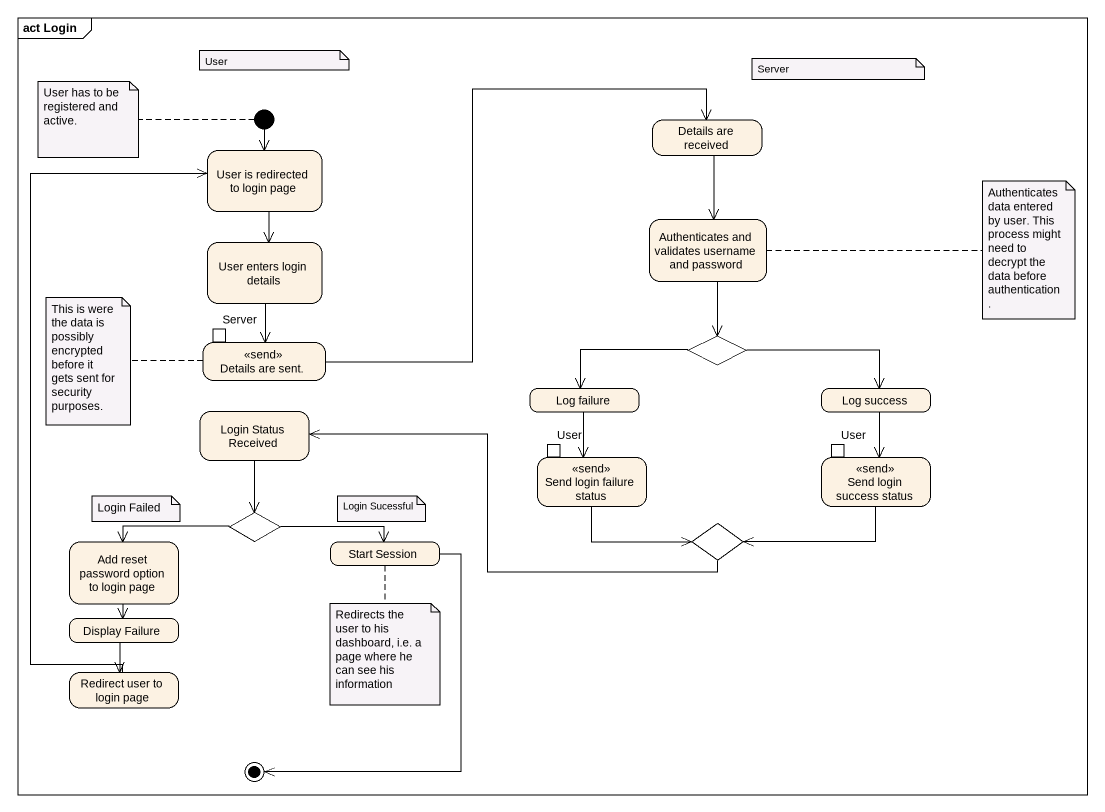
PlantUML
@startuml
mainframe act Login
hide empty description
state "User is redirected to login page" as User_is_redirected_to_login
state initial1 <<start>>
state "Details are received" as Details_are_received
state "User enters login details" as User_enters_login_details
state "Authenticates and validates username and password" as Authenticates_and_validates
state "Details are sent." as Details_are_sent <<send>> {
  state Server <<inputPin>>
}
state choice1 <<choice>>
state "Log failure" as Log_failure
state "Log success" as Log_success
state "Login Status Received" as Login_Status_Received
state "Send login failure status" as Send_login_failure_status <<send>> {
  state User <<inputPin>>
}
state "Send login success status" as Send_login_success_status <<send>> {
  state "User" as User_2 <<inputPin>>
}
state "Add reset password option to login page" as Add_reset_password_option
state choice2 <<choice>>
state "Start Session" as Start_Session
state choice3 <<choice>>
state "Display Failure" as Display_Failure
state "Redirect user to login page" as Redirect_user_to_login_page
User_is_redirected_to_login --> User_enters_login_details
initial1 --> User_is_redirected_to_login
Details_are_received --> Authenticates_and_validates
User_enters_login_details --> Details_are_sent
Authenticates_and_validates --> choice1
Details_are_sent -right-> Details_are_received
choice1 -left-> Log_failure
choice1 -right-> Log_success
Log_failure --> Send_login_failure_status
Log_success --> Send_login_success_status
Login_Status_Received --> choice2
Send_login_failure_status -right-> choice3
Send_login_success_status -left-> choice3
Add_reset_password_option --> Display_Failure
choice2 -left-> Add_reset_password_option
choice2 -right-> Start_Session
choice3 -left-> Login_Status_Received
Display_Failure --> Redirect_user_to_login_page
Redirect_user_to_login_page -up-> User_is_redirected_to_login
Start_Session --> [*]
note as N1
  User
end note
note as N2
  Server
end note
note left of initial1 : User has to be registered and active.
note right of Authenticates_and_validates : Authenticates data entered by user. This process might need to decrypt the data before authentication.
note left of Details_are_sent : This is were the data is possibly encrypted before it gets sent for security purposes.
note as N6
  Login Failed
end note
note as N7
  Login Sucessful
end note
note bottom of Start_Session : Redirects the user to his dashboard, i.e. a page where he can see his information
@enduml
